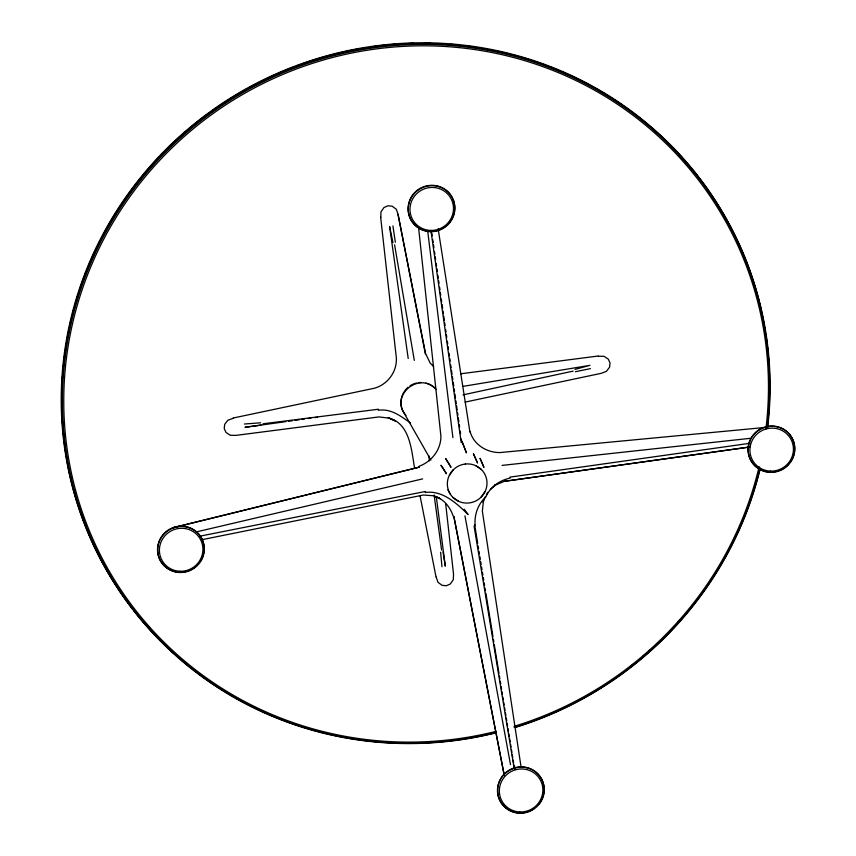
<?xml version="1.0" encoding="UTF-8"?>
<svg xmlns="http://www.w3.org/2000/svg" width="856" height="856" viewBox="0 0 856 856"><rect width="100%" height="100%" fill="white"/><g stroke="black" fill="none" stroke-linecap="round" stroke-linejoin="round"><path stroke-width="1.28" d="M380.802 217.51L380.974 211.86L383.948 207.569L387.886 205.793L392.155 206.178L396.285 209.26L398.179 214.556M475.155 525.755C474.128 514.895 477.905 504.184 485.94 496.769C490.338 486.818 499.701 480.312 510.197 478.065M485.448 496.469L483.062 502.194L483.512 500.289L482.356 511.16L521.079 767.094M449.464 475.23L453.402 469.644M484.903 491.772L480.954 497.357M486.411 494.468L487.856 492.307M490.295 489.525L495.849 484.796L494.415 485.448L504.43 481.307L749.053 447.046M418.991 466.317C431.51 461.759 440.829 449.978 440.936 436.453L418.552 227.354M233.292 418.274L227.91 420.189L224.7 424.309L224.229 428.524L225.952 432.387L230.232 435.265L235.924 435.383L378.866 416.925L389.394 418.145L395.825 421.141L388.196 417.878C410.11 423.099 411.404 450.138 414.593 468.125M574.975 369.396L589.934 365.341L462.518 386.452M196.142 531.951L422.65 478.879M463.032 394.862L573.124 371.119M590.437 368.615L575.328 371.739M233.142 418.028L374.447 388.217C387.554 384.494 396.895 372.028 396.392 358.343L380.663 217.253M465.118 402.095L601.051 373.366L606.38 371.376L609.568 367.235L610.028 362.998L608.327 359.145L604.058 356.299L598.419 356.257M201.513 539.783L423.41 495.025L433.671 495.763L440.112 498.674L435.148 496.394C444.2 499.305 450.213 507.394 453.209 516.104M199.33 536.284L425.325 491.494M509.951 477.124L750.22 443.248M261.005 425.122L244.966 427.294L285.861 421.634M504.43 481.307L749.845 447.025M288.504 421.27L292.463 420.724M295.106 420.36L299.054 419.815M301.697 419.451L304.34 419.087M308.299 418.541L310.931 418.177M314.89 417.621L317.533 417.257M460.624 373.794L598.269 356.01M263.07 423.784L378.406 409.243M502.044 465.397L750.295 438.325M762.289 427.722L499.883 452.578C486.69 452.621 473.646 444.671 470.083 431.499M244.452 424.02L260.641 422.789M425.218 492.5C442.531 489.964 456.772 503.499 468.114 514.52L464.252 509.234M378.299 410.249C391.171 408.355 400.897 416.326 410.58 423.003M475.915 465.825L481.489 469.612M458.442 501.177L452.867 497.39M435.201 388.464C417.995 371.344 389.32 396.553 405.947 415.353M433.65 366.603L430.033 362.837L425.539 353.4L398.029 214.31L425.368 353.924M430.878 460.025L404.064 413.031A19.945 19.474 -29.7 0 1 401.346 406.504L401.015 404.364A19.945 19.474 -29.7 0 1 404.107 391.791M447.87 489.835L450.491 494.415M460.721 438.443L466.488 452.92L462.272 442.07M436.164 577.094L438.005 582.305L442.113 585.365L446.383 585.729L450.32 583.974L453.316 579.705L453.53 574.141L445.741 504.259M514.199 765.2L515.333 769.555M392.968 242.687L389.598 226.487L408.205 358.504M504.312 775.632L453.851 516.414L504.302 775.536M514.274 769.062L474.053 525.98M420.018 495.635L436.014 576.837M464.958 515.868L510.508 764.686M394.595 244.784L414.304 360.387M443.001 551.831L445.302 566.148L436.271 496.555M474.706 525.006L477.712 543.4M478.151 546.032L478.579 548.664M479.007 551.285L479.435 553.918M479.863 556.539L480.291 559.171M480.73 561.793L481.158 564.425M481.586 567.047L482.014 569.679M482.442 572.311L482.88 574.932M483.308 577.565L483.736 580.186M484.164 582.818L484.592 585.451M485.02 588.072L485.459 590.704M485.887 593.326L492.981 636.682M493.409 639.304L493.837 641.936M494.265 644.557L498.995 673.469M499.423 676.09L499.861 678.722M500.289 681.344L500.717 683.976M501.145 686.598L501.573 689.24M502.012 691.862L502.44 694.494M502.868 697.116L503.296 699.748M503.724 702.369L504.163 705.002M504.591 707.623L505.019 710.255M505.447 712.877L505.875 715.509M506.303 718.13L506.741 720.763M507.169 723.384L507.597 726.016M508.025 728.638L508.453 731.281M508.881 733.902L509.32 736.535M509.748 739.156L510.176 741.788M510.604 744.41L511.032 747.042M511.46 749.663L511.899 752.296M512.327 754.917L512.755 757.549M513.183 760.171L513.621 762.803M438.154 228.852L469.923 432.023M392.925 225.92L395.344 242.28M431.841 233.121L432.216 235.764M432.783 239.723L433.168 242.366M433.543 244.998L433.917 247.641M434.484 251.589L434.869 254.232M435.244 256.875L435.618 259.518M436.185 263.466L436.571 266.109M436.945 268.741L437.32 271.384M437.887 275.343L438.272 277.986M438.647 280.618L439.021 283.261M439.588 287.22L439.973 289.863M440.348 292.495L440.722 295.138M441.289 299.097L441.675 301.729M442.049 304.372L442.616 308.331M442.991 310.963L443.365 313.606M443.75 316.249L444.318 320.208M444.692 322.84L445.067 325.483M445.634 329.442L446.019 332.085M446.393 334.717L446.768 337.36M447.335 341.319L447.72 343.952M448.095 346.594L448.469 349.237M449.036 353.186L449.421 355.829M449.796 358.471L450.17 361.104M450.738 365.063L451.123 367.705M451.497 370.338L452.064 374.297M452.439 376.94L452.824 379.583M453.199 382.215L453.766 386.174M454.14 388.817L454.525 391.449M454.9 394.092L455.467 398.051M455.841 400.694L456.227 403.326M456.601 405.969L457.168 409.928M457.543 412.56L457.928 415.203M458.302 417.846L458.87 421.805M459.244 424.437L459.629 427.08M460.196 431.039L460.571 433.671M430.932 230.671L461.224 442.638M428.749 455.542L429.455 460.796M434.099 494.95L441.6 550.119M427.722 231.12L452.92 437.684M441.974 566.715L440.626 552.238M404.792 390.807A19.945 19.474 -29.7 0 1 408.098 387.276M410.035 385.842A19.945 19.474 -29.7 0 1 416.69 383.017M418.873 382.643A19.945 19.474 -29.7 0 1 421.27 382.514M426.042 383.124A19.945 19.474 -29.7 0 1 436.025 389.298M452.803 198.785A23.454 22.909 -29.7 0 1 441.846 228.745M440.776 229.258A23.454 22.909 -29.7 0 1 419.675 228.509M418.563 227.846A23.454 22.909 -29.7 0 1 415.92 191.434A23.454 22.909 -29.7 0 1 452.246 197.618M769.961 472.073A23.454 22.909 -29.7 0 1 748.658 444.168A23.454 22.909 -29.7 0 1 780.608 427.722A23.454 22.909 -29.7 0 1 790.816 461.341M788.601 464.198A23.454 22.909 -29.7 0 1 771.138 472.084M518.094 812.836A23.454 22.909 -29.7 0 1 498.203 784.588A23.454 22.909 -29.7 0 1 529.639 768.41A23.454 22.909 -29.7 0 1 540.939 801.066M540.254 802.19A23.454 22.909 -29.7 0 1 538.831 804.116M534.315 808.385A23.454 22.909 -29.7 0 1 519.399 812.922M179.45 572.225A23.454 22.909 -29.7 0 1 158.146 544.32A23.454 22.909 -29.7 0 1 190.096 527.874A23.454 22.909 -29.7 0 1 200.304 561.493M197.233 565.249A23.454 22.909 -29.7 0 1 180.637 572.236M132.295 608.67A356.214 347.911 -29.7 0 1 277.654 73.156A356.214 347.911 -29.7 0 1 765.392 331.935M765.799 334.568A356.214 347.911 -29.7 0 1 766.719 341.18M767.372 346.487A356.214 347.911 -29.7 0 1 767.939 351.816M768.528 358.493A356.214 347.911 -29.7 0 1 768.913 363.843M769.212 369.193A356.214 347.911 -29.7 0 1 769.469 375.902M769.576 381.252A356.214 347.911 -29.7 0 1 769.598 387.939M769.565 390.539A356.214 347.911 -29.7 0 1 769.523 393.15M769.319 399.688A356.214 347.911 -29.7 0 1 769.137 403.625M768.731 410.174A356.214 347.911 -29.7 0 1 768.538 412.785M767.96 419.333A356.214 347.911 -29.7 0 1 767.554 423.249M679.707 620.354A356.214 347.911 -29.7 0 1 677.931 622.344M674.346 626.271A356.214 347.911 -29.7 0 1 671.618 629.181M650.678 649.565A356.214 347.911 -29.7 0 1 648.688 651.341M644.664 654.84A356.214 347.911 -29.7 0 1 642.631 656.573M633.354 664.17A356.214 347.911 -29.7 0 1 631.257 665.818M301.226 726.241A356.214 347.911 -29.7 0 1 274.038 716.386M267.981 713.84A356.214 347.911 -29.7 0 1 264.376 712.256M259.603 710.084A356.214 347.911 -29.7 0 1 256.051 708.415M252.52 706.703A356.214 347.911 -29.7 0 1 242.045 701.332M239.744 700.09A356.214 347.911 -29.7 0 1 236.299 698.196M234.02 696.902A356.214 347.911 -29.7 0 1 231.741 695.596M229.472 694.28A356.214 347.911 -29.7 0 1 226.102 692.258M223.865 690.899A356.214 347.911 -29.7 0 1 221.629 689.508M219.414 688.117A356.214 347.911 -29.7 0 1 206.392 679.407M205.322 678.658A356.214 347.911 -29.7 0 1 203.15 677.107M200.989 675.534A356.214 347.911 -29.7 0 1 197.768 673.158M195.639 671.543A356.214 347.911 -29.7 0 1 192.461 669.092M189.304 666.599A356.214 347.911 -29.7 0 1 187.218 664.919M184.115 662.373A356.214 347.911 -29.7 0 1 182.061 660.65M179.011 658.039A356.214 347.911 -29.7 0 1 175.983 655.396M173.993 653.61A356.214 347.911 -29.7 0 1 171.029 650.913M169.071 649.094A356.214 347.911 -29.7 0 1 166.171 646.344M163.303 643.562A356.214 347.911 -29.7 0 1 133.932 610.777M496.32 732.757A356.214 347.911 -29.7 0 1 63.975 440.145A356.214 347.911 -29.7 0 1 416.936 43.699A356.214 347.911 -29.7 0 1 767.607 428.043M760.075 469.356A356.214 347.911 -29.7 0 1 515.547 727.375M496.309 732.458A355.7 347.408 -29.7 0 1 64.585 440.273A355.7 347.408 -29.7 0 1 417.043 44.394A355.7 347.408 -29.7 0 1 767.201 428.182M760 468.157A355.7 347.408 -29.7 0 1 514.242 727.472M496.095 731.356A354.373 346.102 -29.7 0 1 65.966 439.941A354.373 346.102 -29.7 0 1 417.771 45.86A354.373 346.102 -29.7 0 1 765.863 429.166M759.112 466.766A354.373 346.102 -29.7 0 1 513.975 726.391M727.557 222.646A355.486 347.194 -29.7 0 1 728.82 224.989M149.843 628.432A355.486 347.194 -29.7 0 1 148.067 626.442M127.159 600.57A355.486 347.194 -29.7 0 1 125.597 598.419M119.53 589.688A355.486 347.194 -29.7 0 1 117.326 586.36M110.938 576.206A355.486 347.194 -29.7 0 1 109.557 573.916M108.209 571.626A355.486 347.194 -29.7 0 1 106.219 568.159M104.261 564.682A355.486 347.194 -29.7 0 1 102.356 561.183M98.665 554.132A355.486 347.194 -29.7 0 1 96.3 549.37M88.585 532.411A355.486 347.194 -29.7 0 1 87.055 528.708M86.06 526.237A355.486 347.194 -29.7 0 1 84.605 522.513M83.653 520.031A355.486 347.194 -29.7 0 1 80.924 512.519M79.629 508.742A355.486 347.194 -29.7 0 1 78.388 504.965M74.9 493.527A355.486 347.194 -29.7 0 1 73.83 489.675M71.187 479.328A355.486 347.194 -29.7 0 1 70.278 475.422M67.335 461.042A355.486 347.194 -29.7 0 1 66.64 457.104M65.206 447.913A355.486 347.194 -29.7 0 1 64.671 443.954M63.729 435.993A355.486 347.194 -29.7 0 1 63.323 432.002M62.659 423.998A355.486 347.194 -29.7 0 1 62.488 421.334M62.017 411.971A355.486 347.194 -29.7 0 1 61.932 409.296M61.803 401.282A355.486 347.194 -29.7 0 1 61.835 394.68M61.985 388.164A355.486 347.194 -29.7 0 1 62.135 384.248M62.488 377.71A355.486 347.194 -29.7 0 1 62.766 373.794M63.194 368.562A355.486 347.194 -29.7 0 1 63.569 364.656M64.296 358.14A355.486 347.194 -29.7 0 1 64.788 354.234M65.505 349.055A355.486 347.194 -29.7 0 1 66.105 345.171M66.522 342.593A355.486 347.194 -29.7 0 1 67.656 336.162M68.148 333.583A355.486 347.194 -29.7 0 1 68.919 329.731M70.299 323.311A355.486 347.194 -29.7 0 1 71.187 319.47M72.76 313.082A355.486 347.194 -29.7 0 1 73.766 309.262M75.531 302.928A355.486 347.194 -29.7 0 1 77.81 295.374M80.25 287.894A355.486 347.194 -29.7 0 1 96.674 247.641M97.83 245.276A355.486 347.194 -29.7 0 1 99.596 241.734M102.003 237.059A355.486 347.194 -29.7 0 1 127.587 195.382M129.128 193.242A355.486 347.194 -29.7 0 1 159.58 156.53M161.42 154.615A355.486 347.194 -29.7 0 1 163.261 152.71M167.926 148.013A355.486 347.194 -29.7 0 1 209.399 112.789M212.62 110.467A355.486 347.194 -29.7 0 1 216.975 107.417M219.168 105.919A355.486 347.194 -29.7 0 1 228.06 100.066M230.318 98.643A355.486 347.194 -29.7 0 1 240.579 92.448M242.879 91.121A355.486 347.194 -29.7 0 1 247.523 88.51M249.845 87.237A355.486 347.194 -29.7 0 1 294.518 66.747M297.011 65.816A355.486 347.194 -29.7 0 1 300.756 64.446M303.249 63.569A355.486 347.194 -29.7 0 1 307.015 62.274M308.267 61.846A355.486 347.194 -29.7 0 1 360.986 48.557M362.281 48.332A355.486 347.194 -29.7 0 1 366.197 47.69M371.429 46.898A355.486 347.194 -29.7 0 1 376.683 46.181M380.631 45.7A355.486 347.194 -29.7 0 1 385.906 45.111M389.865 44.737A355.486 347.194 -29.7 0 1 395.151 44.287M399.121 44.009A355.486 347.194 -29.7 0 1 404.406 43.699M408.376 43.528A355.486 347.194 -29.7 0 1 413.651 43.356M424.202 43.249A355.486 347.194 -29.7 0 1 430.803 43.346M437.405 43.56A355.486 347.194 -29.7 0 1 444.007 43.902M450.609 44.362A355.486 347.194 -29.7 0 1 457.19 44.94M465.054 45.796A355.486 347.194 -29.7 0 1 470.276 46.47M497.486 51.242A355.486 347.194 -29.7 0 1 502.622 52.398M505.19 52.997A355.486 347.194 -29.7 0 1 510.304 54.27M512.851 54.923A355.486 347.194 -29.7 0 1 517.923 56.303M520.448 57.02A355.486 347.194 -29.7 0 1 525.466 58.508M526.718 58.893A355.486 347.194 -29.7 0 1 573.124 76.901M577.821 79.169A355.486 347.194 -29.7 0 1 583.792 82.176M586.157 83.407A355.486 347.194 -29.7 0 1 589.709 85.3M592.063 86.584A355.486 347.194 -29.7 0 1 594.406 87.879M597.895 89.869A355.486 347.194 -29.7 0 1 607.107 95.369M609.376 96.782A355.486 347.194 -29.7 0 1 612.768 98.943M615.004 100.398A355.486 347.194 -29.7 0 1 617.23 101.875M620.547 104.111A355.486 347.194 -29.7 0 1 622.74 105.63M666.856 142.182A355.486 347.194 -29.7 0 1 671.553 146.879M673.415 148.784A355.486 347.194 -29.7 0 1 677.085 152.646M678.894 154.604A355.486 347.194 -29.7 0 1 682.478 158.553M685.132 161.559A355.486 347.194 -29.7 0 1 687.743 164.587M690.311 167.648A355.486 347.194 -29.7 0 1 692.012 169.702M708.008 190.92A355.486 347.194 -29.7 0 1 710.266 194.205M712.492 197.533A355.486 347.194 -29.7 0 1 713.947 199.758M716.814 204.252A355.486 347.194 -29.7 0 1 718.216 206.521M719.607 208.789A355.486 347.194 -29.7 0 1 721.662 212.224M723.673 215.68A355.486 347.194 -29.7 0 1 725.631 219.157M185.699 524.557L172.677 527.863L419.333 467.141L185.699 524.557M465.3 464.027L463.117 464.401A19.945 19.474 -29.7 0 0 447.431 485.748L447.763 487.888A19.945 19.474 -29.7 0 0 469.056 502.954L471.228 502.59A19.945 19.474 -29.7 0 0 486.914 481.243L486.583 479.093A19.945 19.474 -29.7 0 0 465.3 464.027M442.616 467.633L440.926 465.268L446.458 473.721L442.616 467.633M447.281 461.084L445.687 458.581L451.016 467.312L447.281 461.084M477.477 462.818L473.443 453.862L477.477 462.818M483.865 467.183L480.109 458.431L483.865 467.183M430.44 230.414A21.892 21.379 -29.7 0 0 451.187 198.902A21.892 21.379 -29.7 0 0 413.555 197.458A21.892 21.379 -29.7 0 0 430.44 230.414M430.183 231.655A23.454 22.909 -29.7 0 0 452.407 197.897A23.454 22.909 -29.7 0 0 412.089 196.345A23.454 22.909 -29.7 0 0 430.183 231.655M770.379 471.11A21.892 21.379 -29.7 0 0 791.126 439.599A21.892 21.379 -29.7 0 0 753.505 438.154A21.892 21.379 -29.7 0 0 770.379 471.11M770.122 472.351A23.454 22.909 -29.7 0 0 792.356 438.593A23.454 22.909 -29.7 0 0 752.039 437.041A23.454 22.909 -29.7 0 0 770.122 472.351M519.817 811.959A21.892 21.379 -29.7 0 0 540.564 780.447A21.892 21.379 -29.7 0 0 502.932 779.003A21.892 21.379 -29.7 0 0 519.817 811.959M519.56 813.2A23.454 22.909 -29.7 0 0 541.795 779.442A23.454 22.909 -29.7 0 0 501.477 777.89A23.454 22.909 -29.7 0 0 519.56 813.2M179.867 571.262A21.892 21.379 -29.7 0 0 200.625 539.751A21.892 21.379 -29.7 0 0 162.993 538.306A21.892 21.379 -29.7 0 0 179.867 571.262M179.61 572.504A23.454 22.909 -29.7 0 0 201.845 538.745A23.454 22.909 -29.7 0 0 161.527 537.194A23.454 22.909 -29.7 0 0 179.61 572.504"/></g></svg>
